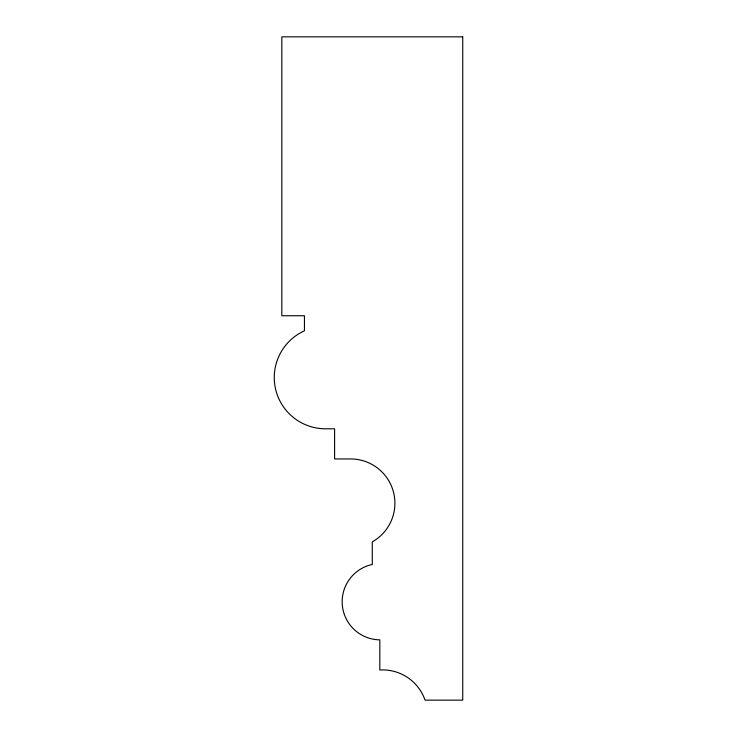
<?xml version="1.0" encoding="UTF-8"?>
<svg xmlns="http://www.w3.org/2000/svg" width="737" height="737" viewBox="0 0 737 737"><rect width="100%" height="100%" fill="white"/><g stroke="black" fill="none" stroke-linecap="round" stroke-linejoin="round"><path stroke-width="1.11" d="M462.735 36.85L281.829 36.85L281.829 315.74L304.445 315.74L304.445 330.812A51.258 51.258 0 0 0 325.772 428.796L334.598 428.796L334.598 458.948L349.67 458.948A44.294 44.294 0 0 1 372.286 541.861L372.286 564.478A38.112 38.112 0 0 0 379.822 639.854L379.822 669.997A44.856 44.856 0 0 1 425.046 700.15L462.735 700.15L462.735 36.85"/></g></svg>
